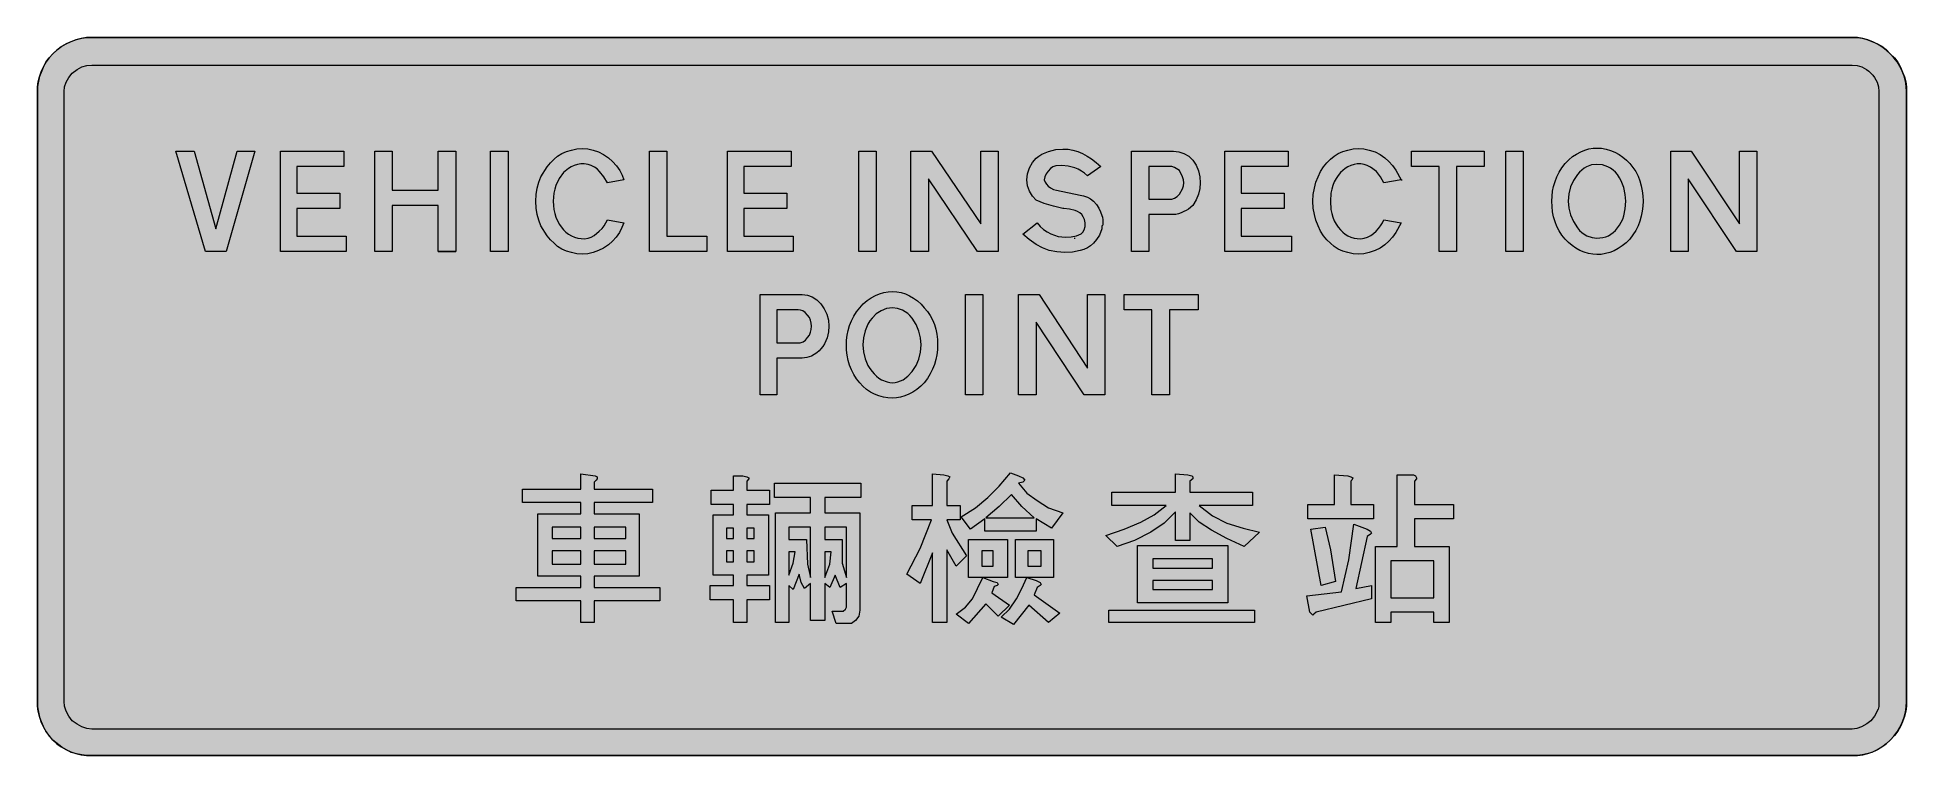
# Model space of a CAD drawing. Header units: metres. Extents: x 11 to 558, y 32 to 242.
import ezdxf

# ---------------------------------------------------------------- set-up
doc = ezdxf.new("R2010")
doc.units = ezdxf.units.M
for name, color, linetype, true_color in [('FILL_BLUE_0000FF', 7, 'Continuous', 0x0000ff), ('FILL_WHITE_FFFFFF', 7, 'Continuous', 0xffffff), ('STROKE_BLUE_0000FF', 7, 'Continuous', 0x0000ff), ('STROKE_WHITE_FFFFFF', 7, 'Continuous', 0xffffff)]:
    doc.layers.add(name, color=color, linetype=linetype, true_color=true_color)

msp = doc.modelspace()

# ---------------------------------------------------------------- hatches: boundary and pattern name
at = {"layer": 'FILL_BLUE_0000FF', "true_color": 0x0000ff}
h = msp.add_hatch(color=7, dxfattribs=at)
h.dxf.hatch_style = 1
h.paths.add_polyline_path([(542.25, 234), (543.64, 233.88), (545.06, 233.47), (546.43, 232.73), (547.06, 232.22), (547.65, 231.6), (548.27, 231.01), (548.78, 230.38), (549.53, 229.01), (549.93, 227.59), (550.05, 226.2), (550.05, 47.7), (549.98, 46.2), (549.8, 45.42), (549.45, 44.7), (549.17, 44.02), (548.77, 43.35), (547.65, 42), (546.53, 41.1), (544.95, 40.2), (543.6, 39.79), (542.25, 39.6), (27.15, 39.6), (25.75, 39.76), (24.3, 40.24), (22.85, 40.99), (21.45, 42), (20.44, 43.4), (19.69, 44.85), (19.21, 46.3), (19.05, 47.7), (19.05, 226.2), (19.21, 227.59), (19.69, 229.01), (20.44, 230.38), (21.45, 231.6), (22.85, 232.73), (24.3, 233.47), (25.75, 233.88), (27.15, 234), (542.25, 234)])
at = {"layer": 'FILL_WHITE_FFFFFF', "true_color": 0xffffff}
h = msp.add_hatch(color=7, dxfattribs=at)
h.dxf.hatch_style = 1
h.paths.add_polyline_path([(542.25, 242.1), (543.65, 242.04), (545.1, 241.84), (546.55, 241.47), (547.95, 240.9), (549.47, 240.34), (550.87, 239.55), (552.17, 238.54), (553.35, 237.3), (554.59, 236.12), (555.6, 234.82), (556.39, 233.42), (556.95, 231.9), (557.52, 230.5), (557.89, 229.05), (558.09, 227.6), (558.15, 226.2), (558.15, 47.7), (558.09, 46.3), (557.89, 44.81), (557.52, 43.27), (556.95, 41.7), (556.39, 40.35), (555.6, 39), (554.59, 37.65), (553.35, 36.3), (552.17, 35.23), (550.87, 34.27), (549.47, 33.43), (547.95, 32.7), (546.55, 32.31), (545.1, 32.02), (543.65, 31.86), (542.25, 31.8), (27.15, 31.8), (25.75, 31.86), (24.26, 32.02), (22.72, 32.31), (21.15, 32.7), (18.45, 34.27), (15.75, 36.3), (14.69, 37.65), (13.76, 39), (13.01, 40.35), (12.45, 41.7), (11.88, 43.27), (11.51, 44.81), (11.31, 46.3), (11.25, 47.7), (11.25, 226.2), (11.31, 227.6), (11.51, 229.05), (11.88, 230.5), (12.45, 231.9), (13.01, 233.42), (13.76, 234.82), (14.69, 236.12), (15.75, 237.3), (17.1, 238.54), (18.45, 239.55), (19.8, 240.34), (21.15, 240.9), (22.72, 241.47), (24.26, 241.84), (25.75, 242.04), (27.15, 242.1), (542.25, 242.1)])
h = msp.add_hatch(color=7, dxfattribs=at)
h.dxf.hatch_style = 1
h.paths.add_polyline_path([(51.75, 208.8), (57.15, 208.8), (63.45, 186), (69.75, 208.8), (74.85, 208.8), (66.45, 179.4), (60.45, 179.4), (51.75, 208.8)])
h = msp.add_hatch(color=7, dxfattribs=at)
h.dxf.hatch_style = 1
h.paths.add_polyline_path([(82.35, 208.8), (100.95, 208.8), (100.95, 204.3), (87.15, 204.3), (87.15, 196.5), (99.75, 196.5), (99.75, 192), (87.15, 192), (87.15, 183.9), (101.55, 183.9), (101.55, 179.4), (82.35, 179.4), (82.35, 208.8)])
h = msp.add_hatch(color=7, dxfattribs=at)
h.dxf.hatch_style = 1
h.paths.add_polyline_path([(128.55, 192.9), (115.05, 192.9), (115.05, 179.4), (109.95, 179.4), (109.95, 208.8), (115.05, 208.8), (115.05, 197.4), (128.55, 197.4), (128.55, 208.8), (133.65, 208.8), (133.65, 179.4), (128.55, 179.4), (128.55, 192.9)])
h = msp.add_hatch(color=7, dxfattribs=at)
h.dxf.hatch_style = 1
h.paths.add_polyline_path([(143.85, 208.8), (148.95, 208.8), (148.95, 179.4), (143.85, 179.4), (143.85, 208.8)])
h = msp.add_hatch(color=7, dxfattribs=at)
h.dxf.hatch_style = 1
h.paths.add_polyline_path([(177.03, 201.27), (175.76, 202.87), (175.02, 203.56), (174.21, 204.14), (173.32, 204.59), (172.35, 204.9), (171.25, 205.04), (170.21, 205.03), (169.23, 204.88), (168.3, 204.6), (167.43, 204.21), (166.61, 203.72), (165.15, 202.5), (163.92, 200.77), (162.97, 198.75), (162.62, 197.65), (162.37, 196.51), (162.21, 195.32), (162.15, 194.1), (162.21, 192.88), (162.37, 191.69), (162.62, 190.55), (162.97, 189.45), (163.92, 187.43), (165.15, 185.7), (165.87, 185.06), (166.65, 184.48), (167.51, 183.99), (168.41, 183.6), (169.36, 183.32), (170.34, 183.17), (171.34, 183.16), (172.35, 183.3), (173.25, 183.63), (174.11, 184.12), (175.65, 185.4), (176.45, 186.13), (177.07, 186.94), (178.05, 188.7), (182.85, 187.8), (182.29, 186.41), (181.54, 184.99), (180.61, 183.62), (179.55, 182.4), (178.32, 181.34), (176.92, 180.41), (175.42, 179.66), (173.85, 179.1), (172.28, 178.76), (170.7, 178.65), (169.12, 178.76), (167.55, 179.1), (166.04, 179.48), (164.66, 180.11), (163.46, 180.91), (162.45, 181.8), (161.38, 182.81), (160.39, 184.01), (158.55, 186.9), (157.94, 188.53), (157.46, 190.27), (157.16, 192.13), (157.05, 194.1), (157.16, 196.07), (157.46, 197.92), (157.94, 199.67), (158.55, 201.3), (160.39, 204.19), (161.38, 205.39), (162.45, 206.4), (163.46, 207.29), (164.66, 208.09), (166.04, 208.72), (167.55, 209.1), (169.12, 209.44), (170.7, 209.55), (172.28, 209.44), (173.85, 209.1), (175.42, 208.54), (176.92, 207.79), (178.32, 206.86), (179.55, 205.8), (180.71, 204.45), (181.65, 203.1), (182.36, 201.75), (182.85, 200.4), (178.05, 199.5), (177.03, 201.27)])
h = msp.add_hatch(color=7, dxfattribs=at)
h.dxf.hatch_style = 1
h.paths.add_polyline_path([(190.35, 208.8), (195.45, 208.8), (195.45, 183.9), (207.15, 183.9), (207.15, 179.4), (190.35, 179.4), (190.35, 208.8)])
h = msp.add_hatch(color=7, dxfattribs=at)
h.dxf.hatch_style = 1
h.paths.add_polyline_path([(213.15, 208.8), (231.75, 208.8), (231.75, 204.3), (217.95, 204.3), (217.95, 196.5), (230.55, 196.5), (230.55, 192), (217.95, 192), (217.95, 183.9), (232.35, 183.9), (232.35, 179.4), (213.15, 179.4), (213.15, 208.8)])
h = msp.add_hatch(color=7, dxfattribs=at)
h.dxf.hatch_style = 1
h.paths.add_polyline_path([(251.55, 208.8), (256.65, 208.8), (256.65, 179.4), (251.55, 179.4), (251.55, 208.8)])
h = msp.add_hatch(color=7, dxfattribs=at)
h.dxf.hatch_style = 1
h.paths.add_polyline_path([(271.95, 200.7), (271.95, 179.4), (266.85, 179.4), (266.85, 208.8), (272.85, 208.8), (287.25, 187.5), (287.25, 208.8), (292.35, 208.8), (292.35, 179.4), (286.35, 179.4), (271.95, 200.7)])
h = msp.add_hatch(color=7, dxfattribs=at)
h.dxf.hatch_style = 1
h.paths.add_polyline_path([(317.62, 202.33), (316.73, 202.95), (315.79, 203.47), (314.81, 203.89), (312.84, 204.43), (310.95, 204.6), (309.19, 204.49), (308.38, 204.22), (307.65, 203.7), (306.99, 202.97), (306.41, 202.16), (306, 201.3), (305.85, 200.4), (306.13, 199.73), (306.53, 199.09), (307.03, 198.5), (307.65, 198), (308.55, 197.59), (309.45, 197.4), (316.35, 195.9), (317.29, 195.71), (318.45, 195.3), (319.35, 194.81), (320.25, 194.1), (321.09, 193.15), (321.79, 192.11), (322.32, 191.02), (322.65, 189.9), (322.91, 189.41), (322.95, 188.7), (322.95, 188.4), (322.95, 187.8), (322.95, 187.5), (322.95, 187.2), (322.91, 187.05), (322.65, 186.9), (322.65, 186), (322.05, 184.2), (321.15, 182.89), (320.25, 181.8), (319.41, 181.08), (318.47, 180.49), (317.46, 180.02), (316.39, 179.66), (314.13, 179.23), (311.85, 179.1), (309.48, 179.26), (307.31, 179.74), (305.31, 180.49), (303.45, 181.5), (301.39, 182.89), (299.55, 184.5), (303.75, 187.8), (304.68, 186.76), (305.65, 185.88), (306.67, 185.15), (307.73, 184.57), (308.81, 184.14), (309.91, 183.83), (311.03, 183.66), (312.15, 183.6), (313.75, 183.67), (315.3, 183.97), (316, 184.24), (316.62, 184.61), (317.15, 185.09), (317.55, 185.7), (317.84, 186.69), (317.85, 187.76), (317.63, 188.78), (317.25, 189.6), (316.83, 190.21), (316.27, 190.69), (315.6, 191.07), (314.85, 191.36), (313.2, 191.75), (311.55, 192), (311.25, 192), (308.55, 192.64), (305.85, 193.5), (303.45, 194.4), (302.4, 195.63), (301.54, 197.06), (300.96, 198.66), (300.8, 199.51), (300.75, 200.4), (300.8, 201.3), (300.96, 202.19), (301.54, 203.89), (302.4, 205.42), (303.45, 206.7), (304.28, 207.33), (305.17, 207.88), (307.12, 208.72), (309.19, 209.23), (311.25, 209.4), (312.79, 209.32), (314.25, 209.07), (315.66, 208.66), (317.02, 208.09), (318.36, 207.36), (319.69, 206.49), (321.01, 205.47), (322.35, 204.3), (318.45, 201.6), (317.62, 202.33)])
h = msp.add_hatch(color=7, dxfattribs=at)
h.dxf.hatch_style = 1
h.paths.add_polyline_path([(346.72, 208.12), (348.12, 207.28), (349.35, 206.1), (350.31, 204.65), (350.96, 203.02), (351.33, 201.29), (351.45, 199.5), (351.33, 197.88), (350.96, 196.2), (350.31, 194.52), (349.35, 192.9), (348, 191.77), (347.32, 191.38), (346.65, 191.1), (345.93, 190.71), (345.15, 190.42), (344.37, 190.26), (343.65, 190.2), (336.45, 190.2), (336.45, 179.4), (331.35, 179.4), (331.35, 208.8), (343.65, 208.8), (345.22, 208.63), (346.72, 208.12)])
h.paths.add_polyline_path([(342.45, 194.7), (343.2, 194.74), (343.95, 195), (344.7, 195.49), (345.45, 196.2), (346.27, 197.74), (346.55, 198.6), (346.65, 199.5), (346.55, 200.4), (346.27, 201.3), (345.45, 203.1), (343.95, 204), (343.2, 204.26), (342.45, 204.3), (336.45, 204.3), (336.45, 194.7), (342.45, 194.7)], flags=16)
h = msp.add_hatch(color=7, dxfattribs=at)
h.dxf.hatch_style = 1
h.paths.add_polyline_path([(358.65, 208.8), (377.25, 208.8), (377.25, 204.3), (363.45, 204.3), (363.45, 196.5), (376.05, 196.5), (376.05, 192), (363.45, 192), (363.45, 183.9), (378.15, 183.9), (378.15, 179.4), (358.65, 179.4), (358.65, 208.8)])
h = msp.add_hatch(color=7, dxfattribs=at)
h.dxf.hatch_style = 1
h.paths.add_polyline_path([(405.15, 199.5), (404.21, 201.26), (403.67, 202.07), (403.05, 202.8), (401.25, 204.07), (400.35, 204.57), (399.45, 204.9), (398.44, 205.04), (397.44, 205.03), (396.48, 204.88), (395.55, 204.6), (394.68, 204.21), (393.88, 203.72), (393.17, 203.14), (392.55, 202.5), (391.82, 201.67), (391.2, 200.77), (390.68, 199.79), (390.26, 198.75), (389.95, 197.65), (389.72, 196.51), (389.55, 194.1), (389.72, 191.69), (389.95, 190.55), (390.26, 189.45), (390.68, 188.41), (391.2, 187.43), (391.82, 186.53), (392.55, 185.7), (393.17, 185.06), (393.88, 184.48), (394.68, 183.99), (395.55, 183.6), (396.48, 183.32), (397.44, 183.17), (398.44, 183.16), (399.45, 183.3), (400.43, 183.61), (401.35, 184.06), (402.2, 184.64), (402.97, 185.32), (403.66, 186.09), (404.26, 186.93), (404.76, 187.8), (405.15, 188.7), (410.25, 187.8), (408.67, 184.99), (407.72, 183.62), (406.65, 182.4), (405.46, 181.34), (404.14, 180.41), (402.64, 179.66), (400.95, 179.1), (399.38, 178.76), (397.8, 178.65), (396.22, 178.76), (394.65, 179.1), (393.18, 179.48), (391.87, 180.11), (390.68, 180.91), (389.55, 181.8), (388.48, 182.81), (387.52, 184.01), (386.68, 185.39), (385.95, 186.9), (385.34, 188.53), (384.86, 190.27), (384.56, 192.13), (384.45, 194.1), (384.56, 196.07), (384.86, 197.92), (385.34, 199.67), (385.95, 201.3), (386.68, 202.81), (387.52, 204.19), (388.48, 205.39), (389.55, 206.4), (390.68, 207.29), (391.87, 208.09), (393.18, 208.72), (394.65, 209.1), (396.22, 209.44), (397.8, 209.55), (399.38, 209.44), (400.95, 209.1), (402.64, 208.54), (404.14, 207.79), (405.46, 206.86), (406.65, 205.8), (407.72, 204.58), (408.67, 203.21), (410.25, 200.4), (405.15, 199.5)])
h = msp.add_hatch(color=7, dxfattribs=at)
h.dxf.hatch_style = 1
h.paths.add_polyline_path([(434.55, 204.3), (426.45, 204.3), (426.45, 179.4), (421.35, 179.4), (421.35, 204.3), (413.25, 204.3), (413.25, 208.8), (434.55, 208.8), (434.55, 204.3)])
h = msp.add_hatch(color=7, dxfattribs=at)
h.dxf.hatch_style = 1
h.paths.add_polyline_path([(440.85, 208.8), (445.95, 208.8), (445.95, 179.4), (440.85, 179.4), (440.85, 208.8)])
h = msp.add_hatch(color=7, dxfattribs=at)
h.dxf.hatch_style = 1
h.paths.add_polyline_path([(470.23, 209.38), (471.54, 208.99), (472.8, 208.46), (474.01, 207.81), (475.14, 207.04), (476.2, 206.17), (477.15, 205.2), (478.09, 204.03), (478.9, 202.79), (479.57, 201.48), (480.11, 200.1), (480.53, 198.67), (480.82, 197.18), (480.99, 195.66), (481.05, 194.1), (480.99, 192.64), (480.82, 191.18), (480.53, 189.74), (480.11, 188.32), (479.57, 186.93), (478.9, 185.58), (478.09, 184.26), (477.15, 183), (476.1, 181.95), (474.97, 181.03), (473.8, 180.26), (472.57, 179.62), (471.33, 179.13), (470.06, 178.78), (468.8, 178.57), (467.55, 178.5), (466.3, 178.58), (465.04, 178.82), (463.79, 179.21), (462.56, 179.74), (461.38, 180.39), (460.25, 181.16), (459.2, 182.03), (458.25, 183), (457.31, 184.17), (456.5, 185.41), (455.83, 186.72), (455.29, 188.1), (454.87, 189.53), (454.58, 191.02), (454.41, 192.54), (454.35, 194.1), (454.41, 195.56), (454.58, 197.02), (454.87, 198.46), (455.29, 199.87), (455.83, 201.27), (456.5, 202.62), (457.31, 203.94), (458.25, 205.2), (459.3, 206.25), (460.42, 207.17), (461.59, 207.94), (462.79, 208.57), (464, 209.07), (465.21, 209.42), (466.4, 209.63), (467.55, 209.7), (468.9, 209.62), (470.23, 209.38)])
h.paths.add_polyline_path([(464.47, 204.19), (463.76, 203.77), (463.08, 203.25), (462.44, 202.63), (461.85, 201.9), (460.67, 200.22), (459.82, 198.34), (459.32, 196.29), (459.15, 194.1), (459.32, 192.08), (459.82, 190.09), (460.67, 188.15), (461.85, 186.3), (462.45, 185.57), (463.12, 184.95), (463.84, 184.43), (464.59, 184.01), (466.11, 183.47), (467.55, 183.3), (469.29, 183.47), (470.11, 183.7), (470.89, 184.01), (471.63, 184.43), (472.32, 184.95), (472.96, 185.57), (473.55, 186.3), (474.17, 187.12), (474.68, 187.98), (475.1, 188.9), (475.42, 189.86), (475.83, 191.91), (475.95, 194.1), (475.83, 196.12), (475.42, 198.11), (474.68, 200.05), (474.17, 200.99), (473.55, 201.9), (472.95, 202.63), (472.27, 203.25), (471.55, 203.77), (470.77, 204.19), (469.16, 204.73), (467.55, 204.9), (465.98, 204.73), (464.47, 204.19)], flags=16)
h = msp.add_hatch(color=7, dxfattribs=at)
h.dxf.hatch_style = 1
h.paths.add_polyline_path([(494.25, 200.7), (494.25, 179.4), (489.15, 179.4), (489.15, 208.8), (495.15, 208.8), (509.25, 187.5), (509.25, 208.8), (514.35, 208.8), (514.35, 179.4), (508.35, 179.4), (494.25, 200.7)])
h = msp.add_hatch(color=7, dxfattribs=at)
h.dxf.hatch_style = 1
h.paths.add_polyline_path([(237.97, 166.12), (239.27, 165.28), (240.45, 164.1), (241.46, 162.65), (242.21, 161.02), (242.69, 159.29), (242.85, 157.5), (242.73, 155.84), (242.32, 154.09), (241.58, 152.4), (241.07, 151.61), (240.45, 150.9), (239.94, 150.28), (239.33, 149.74), (237.75, 148.8), (236.4, 148.39), (235.05, 148.2), (227.55, 148.2), (227.55, 137.4), (222.75, 137.4), (222.75, 166.8), (235.05, 166.8), (236.57, 166.63), (237.97, 166.12)])
h.paths.add_polyline_path([(233.85, 152.7), (234.15, 152.7), (234.45, 152.7), (235.35, 153), (235.95, 153.49), (236.55, 154.2), (237.12, 154.93), (237.49, 155.74), (237.69, 156.6), (237.75, 157.5), (237.69, 158.4), (237.49, 159.26), (237.12, 160.07), (236.55, 160.8), (235.87, 161.54), (235.2, 162), (234.52, 162.23), (233.85, 162.3), (227.55, 162.3), (227.55, 152.7), (233.85, 152.7)], flags=16)
h = msp.add_hatch(color=7, dxfattribs=at)
h.dxf.hatch_style = 1
h.paths.add_polyline_path([(263.96, 167.37), (265.21, 166.97), (266.44, 166.42), (267.62, 165.74), (268.75, 164.92), (269.8, 163.97), (270.75, 162.9), (271.69, 161.83), (272.5, 160.66), (273.17, 159.4), (273.71, 158.06), (274.13, 156.65), (274.42, 155.18), (274.59, 153.66), (274.65, 152.1), (274.59, 150.64), (274.42, 149.18), (274.13, 147.74), (273.71, 146.32), (273.17, 144.93), (272.5, 143.58), (271.69, 142.26), (270.75, 141), (269.7, 139.95), (268.58, 139.03), (267.41, 138.26), (266.21, 137.62), (265, 137.13), (263.79, 136.78), (262.6, 136.57), (261.45, 136.5), (260.1, 136.57), (258.77, 136.78), (257.46, 137.13), (256.2, 137.62), (254.99, 138.26), (253.86, 139.03), (252.8, 139.95), (251.85, 141), (250.91, 142.17), (250.1, 143.41), (249.43, 144.72), (248.89, 146.1), (248.47, 147.53), (248.18, 149.02), (248.01, 150.54), (247.95, 152.1), (248.01, 153.47), (248.18, 154.88), (248.47, 156.31), (248.89, 157.72), (249.43, 159.11), (250.1, 160.45), (250.91, 161.72), (251.85, 162.9), (252.9, 164.05), (254.02, 165.04), (255.2, 165.87), (256.42, 166.54), (257.67, 167.05), (258.94, 167.41), (260.2, 167.63), (261.45, 167.7), (262.7, 167.62), (263.96, 167.37)])
h.paths.add_polyline_path([(259.71, 162.68), (258.11, 162.07), (256.68, 161.13), (255.45, 159.9), (254.82, 159.07), (254.27, 158.17), (253.43, 156.22), (252.92, 154.16), (252.75, 152.1), (252.92, 150.04), (253.43, 147.97), (254.27, 146.02), (254.82, 145.13), (255.45, 144.3), (256.05, 143.56), (256.72, 142.9), (257.45, 142.33), (258.22, 141.86), (259.84, 141.22), (260.65, 141.06), (261.45, 141), (262.24, 141.06), (263.02, 141.22), (263.78, 141.49), (264.52, 141.86), (265.92, 142.9), (267.15, 144.3), (268.33, 145.98), (269.18, 147.86), (269.68, 149.91), (269.85, 152.1), (269.68, 154.12), (269.18, 156.11), (268.33, 158.05), (267.15, 159.9), (266.55, 160.63), (265.88, 161.25), (265.16, 161.77), (264.41, 162.19), (262.89, 162.73), (261.45, 162.9), (260.56, 162.84), (259.71, 162.68)], flags=16)
h = msp.add_hatch(color=7, dxfattribs=at)
h.dxf.hatch_style = 1
h.paths.add_polyline_path([(282.75, 166.8), (287.85, 166.8), (287.85, 137.4), (282.75, 137.4), (282.75, 166.8)])
h = msp.add_hatch(color=7, dxfattribs=at)
h.dxf.hatch_style = 1
h.paths.add_polyline_path([(303.45, 158.7), (303.45, 137.4), (298.35, 137.4), (298.35, 166.8), (304.35, 166.8), (318.45, 145.2), (318.45, 166.8), (323.55, 166.8), (323.55, 137.4), (317.55, 137.4), (303.45, 158.7)])
h = msp.add_hatch(color=7, dxfattribs=at)
h.dxf.hatch_style = 1
h.paths.add_polyline_path([(350.85, 162.3), (342.45, 162.3), (342.45, 137.4), (337.35, 137.4), (337.35, 162.3), (329.25, 162.3), (329.25, 166.8), (350.85, 166.8), (350.85, 162.3)])
h = msp.add_hatch(color=7, dxfattribs=at)
h.dxf.hatch_style = 1
h.paths.add_polyline_path([(175.05, 112.8), (174.75, 112.5), (174.15, 111.9), (174.15, 109.8), (191.25, 109.8), (191.25, 105.9), (174.15, 105.9), (174.15, 102.6), (187.35, 102.6), (187.35, 84.3), (174.15, 84.3), (174.15, 81), (193.35, 81), (193.35, 77.1), (174.15, 77.1), (174.15, 70.8), (170.25, 70.8), (170.25, 77.1), (151.35, 77.1), (151.35, 81), (170.25, 81), (170.25, 84.3), (157.65, 84.3), (157.65, 102.6), (170.25, 102.6), (170.25, 105.9), (153.15, 105.9), (153.15, 109.8), (170.25, 109.8), (170.25, 114.3), (174.45, 113.7), (175.05, 113.4), (175.05, 112.8)])
h.paths.add_polyline_path([(170.25, 95.4), (170.25, 98.7), (161.85, 98.7), (161.85, 95.4), (170.25, 95.4)], flags=16)
h.paths.add_polyline_path([(161.85, 87.9), (170.25, 87.9), (170.25, 91.8), (161.85, 91.8), (161.85, 87.9)], flags=16)
h.paths.add_polyline_path([(174.15, 98.7), (174.15, 95.4), (183.45, 95.4), (183.45, 98.7), (174.15, 98.7)], flags=16)
h.paths.add_polyline_path([(183.45, 91.8), (174.15, 91.8), (174.15, 87.9), (183.45, 87.9), (183.45, 91.8)], flags=16)
h = msp.add_hatch(color=7, dxfattribs=at)
h.dxf.hatch_style = 1
h.paths.add_polyline_path([(218.85, 113.4), (219.45, 113.1), (219.45, 112.8), (218.85, 112.2), (218.85, 109.5), (225.45, 109.5), (225.45, 105.3), (218.85, 105.3), (218.85, 102.3), (225.15, 102.3), (225.15, 84.6), (218.85, 84.6), (218.85, 81.6), (225.45, 81.6), (225.45, 77.4), (218.85, 77.4), (218.85, 70.8), (214.95, 70.8), (214.95, 77.4), (208.05, 77.4), (208.05, 81.6), (214.95, 81.6), (214.95, 84.6), (208.95, 84.6), (208.95, 102.3), (214.95, 102.3), (214.95, 105.3), (208.35, 105.3), (208.35, 109.5), (214.95, 109.5), (214.95, 113.7), (217.65, 113.7), (218.85, 113.4)])
h.paths.add_polyline_path([(220.95, 95.4), (220.95, 98.4), (218.85, 98.4), (218.85, 95.4), (220.95, 95.4)], flags=16)
h.paths.add_polyline_path([(218.85, 88.5), (220.95, 88.5), (220.95, 91.8), (218.85, 91.8), (218.85, 88.5)], flags=16)
h.paths.add_polyline_path([(212.85, 98.4), (212.85, 95.4), (214.95, 95.4), (214.95, 98.4), (212.85, 98.4)], flags=16)
h.paths.add_polyline_path([(214.95, 91.8), (212.85, 91.8), (212.85, 88.5), (214.95, 88.5), (214.95, 91.8)], flags=16)
h = msp.add_hatch(color=7, dxfattribs=at)
h.dxf.hatch_style = 1
h.paths.add_polyline_path([(241.65, 102.9), (251.85, 102.9), (251.85, 74.4), (251.55, 72.6), (250.65, 71.4), (249.45, 70.5), (247.35, 70.5), (244.95, 70.5), (243.75, 74.1), (246.15, 74.1), (247.05, 74.1), (247.65, 74.7), (247.95, 75.3), (247.95, 76.5), (247.95, 82.2), (246.15, 81), (244.65, 84.6), (243.15, 81), (241.65, 82.2), (241.65, 71.4), (237.45, 71.4), (237.45, 82.2), (235.65, 80.7), (234.75, 82.5), (234.15, 84.9), (232.35, 80.4), (231.15, 81.6), (231.15, 70.8), (227.25, 70.8), (227.25, 102.9), (237.45, 102.9), (237.45, 107.4), (226.95, 107.4), (226.95, 111.6), (252.15, 111.6), (252.15, 107.4), (241.65, 107.4), (241.65, 102.9)])
h.paths.add_polyline_path([(232.35, 88.2), (232.95, 91.5), (231.15, 91.5), (231.15, 84.6), (232.35, 88.2)], flags=16)
h.paths.add_polyline_path([(241.65, 84), (243.15, 87.9), (243.45, 91.5), (241.65, 91.5), (241.65, 84)], flags=16)
h.paths.add_polyline_path([(247.95, 98.7), (241.65, 98.7), (241.65, 95.1), (246.75, 95.1), (246.75, 88.2), (247.95, 84), (247.95, 98.7)], flags=16)
h.paths.add_polyline_path([(237.45, 84), (237.45, 98.7), (231.15, 98.7), (231.15, 95.1), (236.25, 95.1), (236.55, 87.9), (237.45, 84)], flags=16)
h = msp.add_hatch(color=7, dxfattribs=at)
h.dxf.hatch_style = 1
h.paths.add_polyline_path([(273.15, 105), (273.15, 114.3), (276.45, 114), (277.65, 113.7), (278.25, 113.4), (277.95, 112.8), (277.35, 112.2), (277.35, 105), (281.25, 105), (281.25, 100.8), (277.35, 100.8), (278.85, 96.9), (283.05, 90.3), (280.05, 87.3), (277.35, 92.1), (277.35, 70.8), (273.15, 70.8), (273.15, 91.2), (269.55, 82.2), (265.65, 84.9), (269.55, 92.4), (272.85, 100.8), (267.15, 100.8), (267.15, 105), (273.15, 105)])
h = msp.add_hatch(color=7, dxfattribs=at)
h.dxf.hatch_style = 1
h.paths.add_polyline_path([(289.35, 107.4), (292.65, 110.7), (295.95, 114.6), (298.35, 113.7), (299.55, 113.1), (300.15, 112.5), (299.55, 111.9), (298.35, 111.6), (300.75, 108.6), (303.75, 106.5), (307.05, 104.4), (311.25, 102.9), (307.95, 98.4), (303.45, 101.1), (303.45, 97.5), (288.45, 97.5), (288.45, 101.1), (284.25, 98.1), (281.55, 101.7), (285.75, 104.4), (289.35, 107.4)])
h.paths.add_polyline_path([(296.25, 108.3), (292.65, 104.7), (288.75, 101.4), (302.85, 101.4), (299.25, 104.7), (296.25, 108.3)], flags=16)
h = msp.add_hatch(color=7, dxfattribs=at)
h.dxf.hatch_style = 1
h.paths.add_polyline_path([(347.85, 114), (349.05, 113.7), (349.35, 113.4), (349.35, 112.8), (348.45, 112.2), (348.45, 108.9), (366.75, 108.9), (366.75, 105), (351.15, 105), (355.05, 102), (359.25, 99.9), (364.05, 98.4), (368.85, 97.2), (364.35, 93), (359.25, 95.4), (354.75, 97.8), (351.15, 100.2), (348.45, 102.9), (348.45, 94.8), (344.25, 94.8), (344.25, 103.2), (340.95, 99.9), (337.05, 97.2), (332.25, 94.8), (327.15, 93), (323.85, 96.3), (329.25, 98.1), (334.05, 100.2), (337.95, 102.3), (341.55, 105), (325.65, 105), (325.65, 108.9), (344.25, 108.9), (344.25, 114.3), (347.85, 114)])
h = msp.add_hatch(color=7, dxfattribs=at)
h.dxf.hatch_style = 1
h.paths.add_polyline_path([(390.75, 105.3), (390.75, 114), (394.65, 113.7), (395.55, 113.4), (396.15, 113.1), (395.85, 112.5), (395.55, 112.2), (395.55, 105.3), (402.15, 105.3), (402.15, 101.1), (382.95, 101.1), (382.95, 105.3), (390.75, 105.3)])
h = msp.add_hatch(color=7, dxfattribs=at)
h.dxf.hatch_style = 1
h.paths.add_polyline_path([(409.05, 114), (413.85, 114), (414.45, 113.7), (414.75, 113.1), (414.75, 112.8), (414.15, 112.2), (414.15, 105.3), (425.55, 105.3), (425.55, 101.1), (414.15, 101.1), (414.15, 93), (424.35, 93), (424.35, 70.8), (419.85, 70.8), (419.85, 73.8), (407.25, 73.8), (407.25, 70.8), (402.75, 70.8), (402.75, 93), (409.05, 93), (409.05, 114)])
h.paths.add_polyline_path([(419.85, 88.8), (407.25, 88.8), (407.25, 78), (419.85, 78), (419.85, 88.8)], flags=16)
h = msp.add_hatch(color=7, dxfattribs=at)
h.dxf.hatch_style = 1
h.paths.add_polyline_path([(392.85, 79.8), (394.95, 89.1), (396.45, 99.6), (400.35, 98.1), (401.25, 97.5), (401.55, 96.9), (401.25, 96.6), (400.35, 96), (397.05, 80.7), (401.55, 81.6), (401.55, 77.7), (385.35, 73.8), (384.75, 73.2), (384.45, 72.9), (384.15, 73.2), (383.55, 73.8), (382.65, 78.6), (392.85, 79.8)])
h = msp.add_hatch(color=7, dxfattribs=at)
h.dxf.hatch_style = 1
h.paths.add_polyline_path([(383.85, 98.1), (388.05, 98.7), (389.55, 92.1), (391.05, 82.8), (386.85, 81.6), (383.85, 98.1)])
h = msp.add_hatch(color=7, dxfattribs=at)
h.dxf.hatch_style = 1
h.paths.add_polyline_path([(295.05, 84), (283.65, 84), (283.65, 95.1), (295.05, 95.1), (295.05, 84)])
h.paths.add_polyline_path([(290.85, 91.8), (287.55, 91.8), (287.55, 87.3), (290.85, 87.3), (290.85, 91.8)], flags=16)
h = msp.add_hatch(color=7, dxfattribs=at)
h.dxf.hatch_style = 1
h.paths.add_polyline_path([(308.55, 84), (297.45, 84), (297.45, 95.1), (308.55, 95.1), (308.55, 84)])
h.paths.add_polyline_path([(304.95, 91.8), (301.05, 91.8), (301.05, 87.3), (304.95, 87.3), (304.95, 91.8)], flags=16)
h = msp.add_hatch(color=7, dxfattribs=at)
h.dxf.hatch_style = 1
h.paths.add_polyline_path([(333.15, 76.5), (333.15, 93.3), (359.55, 93.3), (359.55, 76.5), (333.15, 76.5)])
h.paths.add_polyline_path([(337.65, 89.4), (337.65, 86.7), (355.05, 86.7), (355.05, 89.4), (337.65, 89.4)], flags=16)
h.paths.add_polyline_path([(355.05, 83.1), (337.65, 83.1), (337.65, 80.4), (355.05, 80.4), (355.05, 83.1)], flags=16)
h = msp.add_hatch(color=7, dxfattribs=at)
h.dxf.hatch_style = 1
h.paths.add_polyline_path([(282.75, 75.3), (284.85, 77.7), (286.35, 80.7), (287.85, 84), (290.85, 82.8), (292.05, 82.5), (292.35, 81.9), (292.05, 81.6), (291.15, 81.3), (290.55, 79.5), (295.65, 75.9), (292.35, 72.6), (288.75, 76.2), (283.65, 70.5), (280.05, 73.2), (282.75, 75.3)])
h = msp.add_hatch(color=7, dxfattribs=at)
h.dxf.hatch_style = 1
h.paths.add_polyline_path([(295.65, 74.7), (297.75, 77.7), (299.25, 80.7), (300.75, 84), (303.45, 83.1), (304.65, 82.5), (304.95, 81.9), (304.65, 81.6), (303.75, 81), (302.85, 78.9), (310.35, 73.5), (307.05, 70.8), (301.35, 75.9), (296.85, 70.2), (293.25, 72.3), (295.65, 74.7)])
h = msp.add_hatch(color=7, dxfattribs=at)
h.dxf.hatch_style = 1
h.paths.add_polyline_path([(367.35, 74.4), (367.35, 70.8), (324.75, 70.8), (324.75, 74.4), (367.35, 74.4)])

# ---------------------------------------------------------------- linework, layer by layer
at = {"layer": 'FILL_BLUE_0000FF', "lineweight": 0, "true_color": 0x0000ff}
msp.add_lwpolyline([(542.25, 234), (543.64, 233.88), (545.06, 233.47), (546.43, 232.73), (547.06, 232.22), (547.65, 231.6), (548.27, 231.01), (548.78, 230.38), (549.53, 229.01), (549.93, 227.59), (550.05, 226.2), (550.05, 47.7), (549.98, 46.2), (549.8, 45.42), (549.45, 44.7), (549.17, 44.02), (548.77, 43.35), (547.65, 42), (546.53, 41.1), (544.95, 40.2), (543.6, 39.79), (542.25, 39.6), (27.15, 39.6), (25.75, 39.76), (24.3, 40.24), (22.85, 40.99), (21.45, 42), (20.44, 43.4), (19.69, 44.85), (19.21, 46.3), (19.05, 47.7), (19.05, 226.2), (19.21, 227.59), (19.69, 229.01), (20.44, 230.38), (21.45, 231.6), (22.85, 232.73), (24.3, 233.47), (25.75, 233.88), (27.15, 234)], close=True, dxfattribs=at)
at = {"layer": 'FILL_WHITE_FFFFFF', "lineweight": 0, "true_color": 0xffffff}
for points in [[(542.25, 242.1), (543.65, 242.04), (545.1, 241.84), (546.55, 241.47), (547.95, 240.9), (549.47, 240.34), (550.87, 239.55), (552.17, 238.54), (553.35, 237.3), (554.59, 236.12), (555.6, 234.82), (556.39, 233.42), (556.95, 231.9), (557.52, 230.5), (557.89, 229.05), (558.09, 227.6), (558.15, 226.2), (558.15, 47.7), (558.09, 46.3), (557.89, 44.81), (557.52, 43.27), (556.95, 41.7), (556.39, 40.35), (555.6, 39), (554.59, 37.65), (553.35, 36.3), (552.17, 35.23), (550.87, 34.27), (549.47, 33.43), (547.95, 32.7), (546.55, 32.31), (545.1, 32.02), (543.65, 31.86), (542.25, 31.8), (27.15, 31.8), (25.75, 31.86), (24.26, 32.02), (22.72, 32.31), (21.15, 32.7), (18.45, 34.27), (15.75, 36.3), (14.69, 37.65), (13.76, 39), (13.01, 40.35), (12.45, 41.7), (11.88, 43.27), (11.51, 44.81), (11.31, 46.3), (11.25, 47.7), (11.25, 226.2), (11.31, 227.6), (11.51, 229.05), (11.88, 230.5), (12.45, 231.9), (13.01, 233.42), (13.76, 234.82), (14.69, 236.12), (15.75, 237.3), (17.1, 238.54), (18.45, 239.55), (19.8, 240.34), (21.15, 240.9), (22.72, 241.47), (24.26, 241.84), (25.75, 242.04), (27.15, 242.1)], [(51.75, 208.8), (57.15, 208.8), (63.45, 186), (69.75, 208.8), (74.85, 208.8), (66.45, 179.4), (60.45, 179.4)], [(82.35, 208.8), (100.95, 208.8), (100.95, 204.3), (87.15, 204.3), (87.15, 196.5), (99.75, 196.5), (99.75, 192), (87.15, 192), (87.15, 183.9), (101.55, 183.9), (101.55, 179.4), (82.35, 179.4)], [(128.55, 192.9), (115.05, 192.9), (115.05, 179.4), (109.95, 179.4), (109.95, 208.8), (115.05, 208.8), (115.05, 197.4), (128.55, 197.4), (128.55, 208.8), (133.65, 208.8), (133.65, 179.4), (128.55, 179.4)], [(143.85, 208.8), (148.95, 208.8), (148.95, 179.4), (143.85, 179.4)], [(177.03, 201.27), (175.76, 202.87), (175.02, 203.56), (174.21, 204.14), (173.32, 204.59), (172.35, 204.9), (171.25, 205.04), (170.21, 205.03), (169.23, 204.88), (168.3, 204.6), (167.43, 204.21), (166.61, 203.72), (165.15, 202.5), (163.92, 200.77), (162.97, 198.75), (162.62, 197.65), (162.37, 196.51), (162.21, 195.32), (162.15, 194.1), (162.21, 192.88), (162.37, 191.69), (162.62, 190.55), (162.97, 189.45), (163.92, 187.43), (165.15, 185.7), (165.87, 185.06), (166.65, 184.48), (167.51, 183.99), (168.41, 183.6), (169.36, 183.32), (170.34, 183.17), (171.34, 183.16), (172.35, 183.3), (173.25, 183.63), (174.11, 184.12), (175.65, 185.4), (176.45, 186.13), (177.07, 186.94), (178.05, 188.7), (182.85, 187.8), (182.29, 186.41), (181.54, 184.99), (180.61, 183.62), (179.55, 182.4), (178.32, 181.34), (176.92, 180.41), (175.42, 179.66), (173.85, 179.1), (172.28, 178.76), (170.7, 178.65), (169.12, 178.76), (167.55, 179.1), (166.04, 179.48), (164.66, 180.11), (163.46, 180.91), (162.45, 181.8), (161.38, 182.81), (160.39, 184.01), (158.55, 186.9), (157.94, 188.53), (157.46, 190.27), (157.16, 192.13), (157.05, 194.1), (157.16, 196.07), (157.46, 197.92), (157.94, 199.67), (158.55, 201.3), (160.39, 204.19), (161.38, 205.39), (162.45, 206.4), (163.46, 207.29), (164.66, 208.09), (166.04, 208.72), (167.55, 209.1), (169.12, 209.44), (170.7, 209.55), (172.28, 209.44), (173.85, 209.1), (175.42, 208.54), (176.92, 207.79), (178.32, 206.86), (179.55, 205.8), (180.71, 204.45), (181.65, 203.1), (182.36, 201.75), (182.85, 200.4), (178.05, 199.5)], [(190.35, 208.8), (195.45, 208.8), (195.45, 183.9), (207.15, 183.9), (207.15, 179.4), (190.35, 179.4)], [(213.15, 208.8), (231.75, 208.8), (231.75, 204.3), (217.95, 204.3), (217.95, 196.5), (230.55, 196.5), (230.55, 192), (217.95, 192), (217.95, 183.9), (232.35, 183.9), (232.35, 179.4), (213.15, 179.4)], [(251.55, 208.8), (256.65, 208.8), (256.65, 179.4), (251.55, 179.4)], [(271.95, 200.7), (271.95, 179.4), (266.85, 179.4), (266.85, 208.8), (272.85, 208.8), (287.25, 187.5), (287.25, 208.8), (292.35, 208.8), (292.35, 179.4), (286.35, 179.4)], [(317.62, 202.33), (316.73, 202.95), (315.79, 203.47), (314.81, 203.89), (312.84, 204.43), (310.95, 204.6), (309.19, 204.49), (308.38, 204.22), (307.65, 203.7), (306.99, 202.97), (306.41, 202.16), (306, 201.3), (305.85, 200.4), (306.13, 199.73), (306.53, 199.09), (307.03, 198.5), (307.65, 198), (308.55, 197.59), (309.45, 197.4), (316.35, 195.9), (317.29, 195.71), (318.45, 195.3), (319.35, 194.81), (320.25, 194.1), (321.09, 193.15), (321.79, 192.11), (322.32, 191.02), (322.65, 189.9), (322.91, 189.41), (322.95, 188.7), (322.95, 188.4), (322.95, 187.8), (322.95, 187.5), (322.95, 187.2), (322.91, 187.05), (322.65, 186.9), (322.65, 186), (322.05, 184.2), (321.15, 182.89), (320.25, 181.8), (319.41, 181.08), (318.47, 180.49), (317.46, 180.02), (316.39, 179.66), (314.13, 179.23), (311.85, 179.1), (309.48, 179.26), (307.31, 179.74), (305.31, 180.49), (303.45, 181.5), (301.39, 182.89), (299.55, 184.5), (303.75, 187.8), (304.68, 186.76), (305.65, 185.88), (306.67, 185.15), (307.73, 184.57), (308.81, 184.14), (309.91, 183.83), (311.03, 183.66), (312.15, 183.6), (313.75, 183.67), (315.3, 183.97), (316, 184.24), (316.62, 184.61), (317.15, 185.09), (317.55, 185.7), (317.84, 186.69), (317.85, 187.76), (317.63, 188.78), (317.25, 189.6), (316.83, 190.21), (316.27, 190.69), (315.6, 191.07), (314.85, 191.36), (313.2, 191.75), (311.55, 192), (311.25, 192), (308.55, 192.64), (305.85, 193.5), (303.45, 194.4), (302.4, 195.63), (301.54, 197.06), (300.96, 198.66), (300.8, 199.51), (300.75, 200.4), (300.8, 201.3), (300.96, 202.19), (301.54, 203.89), (302.4, 205.42), (303.45, 206.7), (304.28, 207.33), (305.17, 207.88), (307.12, 208.72), (309.19, 209.23), (311.25, 209.4), (312.79, 209.32), (314.25, 209.07), (315.66, 208.66), (317.02, 208.09), (318.36, 207.36), (319.69, 206.49), (321.01, 205.47), (322.35, 204.3), (318.45, 201.6)], [(346.72, 208.12), (348.12, 207.28), (349.35, 206.1), (350.31, 204.65), (350.96, 203.02), (351.33, 201.29), (351.45, 199.5), (351.33, 197.88), (350.96, 196.2), (350.31, 194.52), (349.35, 192.9), (348, 191.77), (347.32, 191.38), (346.65, 191.1), (345.93, 190.71), (345.15, 190.42), (344.37, 190.26), (343.65, 190.2), (336.45, 190.2), (336.45, 179.4), (331.35, 179.4), (331.35, 208.8), (343.65, 208.8), (345.22, 208.63)], [(358.65, 208.8), (377.25, 208.8), (377.25, 204.3), (363.45, 204.3), (363.45, 196.5), (376.05, 196.5), (376.05, 192), (363.45, 192), (363.45, 183.9), (378.15, 183.9), (378.15, 179.4), (358.65, 179.4)], [(405.15, 199.5), (404.21, 201.26), (403.67, 202.07), (403.05, 202.8), (401.25, 204.07), (400.35, 204.57), (399.45, 204.9), (398.44, 205.04), (397.44, 205.03), (396.48, 204.88), (395.55, 204.6), (394.68, 204.21), (393.88, 203.72), (393.17, 203.14), (392.55, 202.5), (391.82, 201.67), (391.2, 200.77), (390.68, 199.79), (390.26, 198.75), (389.95, 197.65), (389.72, 196.51), (389.55, 194.1), (389.72, 191.69), (389.95, 190.55), (390.26, 189.45), (390.68, 188.41), (391.2, 187.43), (391.82, 186.53), (392.55, 185.7), (393.17, 185.06), (393.88, 184.48), (394.68, 183.99), (395.55, 183.6), (396.48, 183.32), (397.44, 183.17), (398.44, 183.16), (399.45, 183.3), (400.43, 183.61), (401.35, 184.06), (402.2, 184.64), (402.97, 185.32), (403.66, 186.09), (404.26, 186.93), (404.76, 187.8), (405.15, 188.7), (410.25, 187.8), (408.67, 184.99), (407.72, 183.62), (406.65, 182.4), (405.46, 181.34), (404.14, 180.41), (402.64, 179.66), (400.95, 179.1), (399.38, 178.76), (397.8, 178.65), (396.22, 178.76), (394.65, 179.1), (393.18, 179.48), (391.87, 180.11), (390.68, 180.91), (389.55, 181.8), (388.48, 182.81), (387.52, 184.01), (386.68, 185.39), (385.95, 186.9), (385.34, 188.53), (384.86, 190.27), (384.56, 192.13), (384.45, 194.1), (384.56, 196.07), (384.86, 197.92), (385.34, 199.67), (385.95, 201.3), (386.68, 202.81), (387.52, 204.19), (388.48, 205.39), (389.55, 206.4), (390.68, 207.29), (391.87, 208.09), (393.18, 208.72), (394.65, 209.1), (396.22, 209.44), (397.8, 209.55), (399.38, 209.44), (400.95, 209.1), (402.64, 208.54), (404.14, 207.79), (405.46, 206.86), (406.65, 205.8), (407.72, 204.58), (408.67, 203.21), (410.25, 200.4)], [(434.55, 204.3), (426.45, 204.3), (426.45, 179.4), (421.35, 179.4), (421.35, 204.3), (413.25, 204.3), (413.25, 208.8), (434.55, 208.8)], [(440.85, 208.8), (445.95, 208.8), (445.95, 179.4), (440.85, 179.4)], [(470.23, 209.38), (471.54, 208.99), (472.8, 208.46), (474.01, 207.81), (475.14, 207.04), (476.2, 206.17), (477.15, 205.2), (478.09, 204.03), (478.9, 202.79), (479.57, 201.48), (480.11, 200.1), (480.53, 198.67), (480.82, 197.18), (480.99, 195.66), (481.05, 194.1), (480.99, 192.64), (480.82, 191.18), (480.53, 189.74), (480.11, 188.32), (479.57, 186.93), (478.9, 185.58), (478.09, 184.26), (477.15, 183), (476.1, 181.95), (474.97, 181.03), (473.8, 180.26), (472.57, 179.62), (471.33, 179.13), (470.06, 178.78), (468.8, 178.57), (467.55, 178.5), (466.3, 178.58), (465.04, 178.82), (463.79, 179.21), (462.56, 179.74), (461.38, 180.39), (460.25, 181.16), (459.2, 182.03), (458.25, 183), (457.31, 184.17), (456.5, 185.41), (455.83, 186.72), (455.29, 188.1), (454.87, 189.53), (454.58, 191.02), (454.41, 192.54), (454.35, 194.1), (454.41, 195.56), (454.58, 197.02), (454.87, 198.46), (455.29, 199.87), (455.83, 201.27), (456.5, 202.62), (457.31, 203.94), (458.25, 205.2), (459.3, 206.25), (460.42, 207.17), (461.59, 207.94), (462.79, 208.57), (464, 209.07), (465.21, 209.42), (466.4, 209.63), (467.55, 209.7), (468.9, 209.62)], [(494.25, 200.7), (494.25, 179.4), (489.15, 179.4), (489.15, 208.8), (495.15, 208.8), (509.25, 187.5), (509.25, 208.8), (514.35, 208.8), (514.35, 179.4), (508.35, 179.4)], [(342.45, 194.7), (343.2, 194.74), (343.95, 195), (344.7, 195.49), (345.45, 196.2), (346.27, 197.74), (346.55, 198.6), (346.65, 199.5), (346.55, 200.4), (346.27, 201.3), (345.45, 203.1), (343.95, 204), (343.2, 204.26), (342.45, 204.3), (336.45, 204.3), (336.45, 194.7)], [(464.47, 204.19), (463.76, 203.77), (463.08, 203.25), (462.44, 202.63), (461.85, 201.9), (460.67, 200.22), (459.82, 198.34), (459.32, 196.29), (459.15, 194.1), (459.32, 192.08), (459.82, 190.09), (460.67, 188.15), (461.85, 186.3), (462.45, 185.57), (463.12, 184.95), (463.84, 184.43), (464.59, 184.01), (466.11, 183.47), (467.55, 183.3), (469.29, 183.47), (470.11, 183.7), (470.89, 184.01), (471.63, 184.43), (472.32, 184.95), (472.96, 185.57), (473.55, 186.3), (474.17, 187.12), (474.68, 187.98), (475.1, 188.9), (475.42, 189.86), (475.83, 191.91), (475.95, 194.1), (475.83, 196.12), (475.42, 198.11), (474.68, 200.05), (474.17, 200.99), (473.55, 201.9), (472.95, 202.63), (472.27, 203.25), (471.55, 203.77), (470.77, 204.19), (469.16, 204.73), (467.55, 204.9), (465.98, 204.73)], [(237.97, 166.12), (239.27, 165.28), (240.45, 164.1), (241.46, 162.65), (242.21, 161.02), (242.69, 159.29), (242.85, 157.5), (242.73, 155.84), (242.32, 154.09), (241.58, 152.4), (241.07, 151.61), (240.45, 150.9), (239.94, 150.28), (239.33, 149.74), (237.75, 148.8), (236.4, 148.39), (235.05, 148.2), (227.55, 148.2), (227.55, 137.4), (222.75, 137.4), (222.75, 166.8), (235.05, 166.8), (236.57, 166.63)], [(263.96, 167.37), (265.21, 166.97), (266.44, 166.42), (267.62, 165.74), (268.75, 164.92), (269.8, 163.97), (270.75, 162.9), (271.69, 161.83), (272.5, 160.66), (273.17, 159.4), (273.71, 158.06), (274.13, 156.65), (274.42, 155.18), (274.59, 153.66), (274.65, 152.1), (274.59, 150.64), (274.42, 149.18), (274.13, 147.74), (273.71, 146.32), (273.17, 144.93), (272.5, 143.58), (271.69, 142.26), (270.75, 141), (269.7, 139.95), (268.58, 139.03), (267.41, 138.26), (266.21, 137.62), (265, 137.13), (263.79, 136.78), (262.6, 136.57), (261.45, 136.5), (260.1, 136.57), (258.77, 136.78), (257.46, 137.13), (256.2, 137.62), (254.99, 138.26), (253.86, 139.03), (252.8, 139.95), (251.85, 141), (250.91, 142.17), (250.1, 143.41), (249.43, 144.72), (248.89, 146.1), (248.47, 147.53), (248.18, 149.02), (248.01, 150.54), (247.95, 152.1), (248.01, 153.47), (248.18, 154.88), (248.47, 156.31), (248.89, 157.72), (249.43, 159.11), (250.1, 160.45), (250.91, 161.72), (251.85, 162.9), (252.9, 164.05), (254.02, 165.04), (255.2, 165.87), (256.42, 166.54), (257.67, 167.05), (258.94, 167.41), (260.2, 167.63), (261.45, 167.7), (262.7, 167.62)], [(282.75, 166.8), (287.85, 166.8), (287.85, 137.4), (282.75, 137.4)], [(303.45, 158.7), (303.45, 137.4), (298.35, 137.4), (298.35, 166.8), (304.35, 166.8), (318.45, 145.2), (318.45, 166.8), (323.55, 166.8), (323.55, 137.4), (317.55, 137.4)], [(350.85, 162.3), (342.45, 162.3), (342.45, 137.4), (337.35, 137.4), (337.35, 162.3), (329.25, 162.3), (329.25, 166.8), (350.85, 166.8)], [(233.85, 152.7), (234.15, 152.7), (234.45, 152.7), (235.35, 153), (235.95, 153.49), (236.55, 154.2), (237.12, 154.93), (237.49, 155.74), (237.69, 156.6), (237.75, 157.5), (237.69, 158.4), (237.49, 159.26), (237.12, 160.07), (236.55, 160.8), (235.87, 161.54), (235.2, 162), (234.52, 162.23), (233.85, 162.3), (227.55, 162.3), (227.55, 152.7)], [(259.71, 162.68), (258.11, 162.07), (256.68, 161.13), (255.45, 159.9), (254.82, 159.07), (254.27, 158.17), (253.43, 156.22), (252.92, 154.16), (252.75, 152.1), (252.92, 150.04), (253.43, 147.97), (254.27, 146.02), (254.82, 145.13), (255.45, 144.3), (256.05, 143.56), (256.72, 142.9), (257.45, 142.33), (258.22, 141.86), (259.84, 141.22), (260.65, 141.06), (261.45, 141), (262.24, 141.06), (263.02, 141.22), (263.78, 141.49), (264.52, 141.86), (265.92, 142.9), (267.15, 144.3), (268.33, 145.98), (269.18, 147.86), (269.68, 149.91), (269.85, 152.1), (269.68, 154.12), (269.18, 156.11), (268.33, 158.05), (267.15, 159.9), (266.55, 160.63), (265.88, 161.25), (265.16, 161.77), (264.41, 162.19), (262.89, 162.73), (261.45, 162.9), (260.56, 162.84)], [(175.05, 112.8), (174.75, 112.5), (174.15, 111.9), (174.15, 109.8), (191.25, 109.8), (191.25, 105.9), (174.15, 105.9), (174.15, 102.6), (187.35, 102.6), (187.35, 84.3), (174.15, 84.3), (174.15, 81), (193.35, 81), (193.35, 77.1), (174.15, 77.1), (174.15, 70.8), (170.25, 70.8), (170.25, 77.1), (151.35, 77.1), (151.35, 81), (170.25, 81), (170.25, 84.3), (157.65, 84.3), (157.65, 102.6), (170.25, 102.6), (170.25, 105.9), (153.15, 105.9), (153.15, 109.8), (170.25, 109.8), (170.25, 114.3), (174.45, 113.7), (175.05, 113.4)], [(218.85, 113.4), (219.45, 113.1), (219.45, 112.8), (218.85, 112.2), (218.85, 109.5), (225.45, 109.5), (225.45, 105.3), (218.85, 105.3), (218.85, 102.3), (225.15, 102.3), (225.15, 84.6), (218.85, 84.6), (218.85, 81.6), (225.45, 81.6), (225.45, 77.4), (218.85, 77.4), (218.85, 70.8), (214.95, 70.8), (214.95, 77.4), (208.05, 77.4), (208.05, 81.6), (214.95, 81.6), (214.95, 84.6), (208.95, 84.6), (208.95, 102.3), (214.95, 102.3), (214.95, 105.3), (208.35, 105.3), (208.35, 109.5), (214.95, 109.5), (214.95, 113.7), (217.65, 113.7)], [(241.65, 102.9), (251.85, 102.9), (251.85, 74.4), (251.55, 72.6), (250.65, 71.4), (249.45, 70.5), (247.35, 70.5), (244.95, 70.5), (243.75, 74.1), (246.15, 74.1), (247.05, 74.1), (247.65, 74.7), (247.95, 75.3), (247.95, 76.5), (247.95, 82.2), (246.15, 81), (244.65, 84.6), (243.15, 81), (241.65, 82.2), (241.65, 71.4), (237.45, 71.4), (237.45, 82.2), (235.65, 80.7), (234.75, 82.5), (234.15, 84.9), (232.35, 80.4), (231.15, 81.6), (231.15, 70.8), (227.25, 70.8), (227.25, 102.9), (237.45, 102.9), (237.45, 107.4), (226.95, 107.4), (226.95, 111.6), (252.15, 111.6), (252.15, 107.4), (241.65, 107.4)], [(273.15, 105), (273.15, 114.3), (276.45, 114), (277.65, 113.7), (278.25, 113.4), (277.95, 112.8), (277.35, 112.2), (277.35, 105), (281.25, 105), (281.25, 100.8), (277.35, 100.8), (278.85, 96.9), (283.05, 90.3), (280.05, 87.3), (277.35, 92.1), (277.35, 70.8), (273.15, 70.8), (273.15, 91.2), (269.55, 82.2), (265.65, 84.9), (269.55, 92.4), (272.85, 100.8), (267.15, 100.8), (267.15, 105)], [(289.35, 107.4), (292.65, 110.7), (295.95, 114.6), (298.35, 113.7), (299.55, 113.1), (300.15, 112.5), (299.55, 111.9), (298.35, 111.6), (300.75, 108.6), (303.75, 106.5), (307.05, 104.4), (311.25, 102.9), (307.95, 98.4), (303.45, 101.1), (303.45, 97.5), (288.45, 97.5), (288.45, 101.1), (284.25, 98.1), (281.55, 101.7), (285.75, 104.4)], [(347.85, 114), (349.05, 113.7), (349.35, 113.4), (349.35, 112.8), (348.45, 112.2), (348.45, 108.9), (366.75, 108.9), (366.75, 105), (351.15, 105), (355.05, 102), (359.25, 99.9), (364.05, 98.4), (368.85, 97.2), (364.35, 93), (359.25, 95.4), (354.75, 97.8), (351.15, 100.2), (348.45, 102.9), (348.45, 94.8), (344.25, 94.8), (344.25, 103.2), (340.95, 99.9), (337.05, 97.2), (332.25, 94.8), (327.15, 93), (323.85, 96.3), (329.25, 98.1), (334.05, 100.2), (337.95, 102.3), (341.55, 105), (325.65, 105), (325.65, 108.9), (344.25, 108.9), (344.25, 114.3)], [(390.75, 105.3), (390.75, 114), (394.65, 113.7), (395.55, 113.4), (396.15, 113.1), (395.85, 112.5), (395.55, 112.2), (395.55, 105.3), (402.15, 105.3), (402.15, 101.1), (382.95, 101.1), (382.95, 105.3)], [(409.05, 114), (413.85, 114), (414.45, 113.7), (414.75, 113.1), (414.75, 112.8), (414.15, 112.2), (414.15, 105.3), (425.55, 105.3), (425.55, 101.1), (414.15, 101.1), (414.15, 93), (424.35, 93), (424.35, 70.8), (419.85, 70.8), (419.85, 73.8), (407.25, 73.8), (407.25, 70.8), (402.75, 70.8), (402.75, 93), (409.05, 93)], [(296.25, 108.3), (292.65, 104.7), (288.75, 101.4), (302.85, 101.4), (299.25, 104.7)], [(170.25, 95.4), (170.25, 98.7), (161.85, 98.7), (161.85, 95.4)], [(174.15, 98.7), (174.15, 95.4), (183.45, 95.4), (183.45, 98.7)], [(237.45, 84), (237.45, 98.7), (231.15, 98.7), (231.15, 95.1), (236.25, 95.1), (236.55, 87.9)], [(247.95, 98.7), (241.65, 98.7), (241.65, 95.1), (246.75, 95.1), (246.75, 88.2), (247.95, 84)], [(392.85, 79.8), (394.95, 89.1), (396.45, 99.6), (400.35, 98.1), (401.25, 97.5), (401.55, 96.9), (401.25, 96.6), (400.35, 96), (397.05, 80.7), (401.55, 81.6), (401.55, 77.7), (385.35, 73.8), (384.75, 73.2), (384.45, 72.9), (384.15, 73.2), (383.55, 73.8), (382.65, 78.6)], [(383.85, 98.1), (388.05, 98.7), (389.55, 92.1), (391.05, 82.8), (386.85, 81.6)], [(212.85, 98.4), (212.85, 95.4), (214.95, 95.4), (214.95, 98.4)], [(220.95, 95.4), (220.95, 98.4), (218.85, 98.4), (218.85, 95.4)], [(295.05, 84), (283.65, 84), (283.65, 95.1), (295.05, 95.1)], [(308.55, 84), (297.45, 84), (297.45, 95.1), (308.55, 95.1)], [(333.15, 76.5), (333.15, 93.3), (359.55, 93.3), (359.55, 76.5)], [(161.85, 87.9), (170.25, 87.9), (170.25, 91.8), (161.85, 91.8)], [(183.45, 91.8), (174.15, 91.8), (174.15, 87.9), (183.45, 87.9)], [(214.95, 91.8), (212.85, 91.8), (212.85, 88.5), (214.95, 88.5)], [(218.85, 88.5), (220.95, 88.5), (220.95, 91.8), (218.85, 91.8)], [(232.35, 88.2), (232.95, 91.5), (231.15, 91.5), (231.15, 84.6)], [(241.65, 84), (243.15, 87.9), (243.45, 91.5), (241.65, 91.5)], [(290.85, 91.8), (287.55, 91.8), (287.55, 87.3), (290.85, 87.3)], [(304.95, 91.8), (301.05, 91.8), (301.05, 87.3), (304.95, 87.3)], [(337.65, 89.4), (337.65, 86.7), (355.05, 86.7), (355.05, 89.4)], [(419.85, 88.8), (407.25, 88.8), (407.25, 78), (419.85, 78)], [(282.75, 75.3), (284.85, 77.7), (286.35, 80.7), (287.85, 84), (290.85, 82.8), (292.05, 82.5), (292.35, 81.9), (292.05, 81.6), (291.15, 81.3), (290.55, 79.5), (295.65, 75.9), (292.35, 72.6), (288.75, 76.2), (283.65, 70.5), (280.05, 73.2)], [(295.65, 74.7), (297.75, 77.7), (299.25, 80.7), (300.75, 84), (303.45, 83.1), (304.65, 82.5), (304.95, 81.9), (304.65, 81.6), (303.75, 81), (302.85, 78.9), (310.35, 73.5), (307.05, 70.8), (301.35, 75.9), (296.85, 70.2), (293.25, 72.3)], [(355.05, 83.1), (337.65, 83.1), (337.65, 80.4), (355.05, 80.4)], [(367.35, 74.4), (367.35, 70.8), (324.75, 70.8), (324.75, 74.4)]]:
    msp.add_lwpolyline(points, close=True, dxfattribs=at)
at = {"layer": 'STROKE_BLUE_0000FF', "lineweight": 0, "true_color": 0x0000ff}
msp.add_lwpolyline([(27.15, 31.8), (542.25, 31.8), (543.81, 31.87), (545.334, 32.081), (546.817, 32.433), (548.25, 32.925), (549.627, 33.558), (550.941, 34.331), (552.184, 35.245), (553.35, 36.3), (554.418, 37.479), (555.366, 38.756), (556.187, 40.118), (556.875, 41.55), (557.422, 43.038), (557.822, 44.569), (558.067, 46.127), (558.15, 47.7), (558.15, 226.2), (558.067, 227.76), (557.822, 229.284), (557.422, 230.767), (556.875, 232.2), (556.187, 233.577), (555.366, 234.891), (554.418, 236.134), (553.35, 237.3), (552.184, 238.368), (550.941, 239.316), (549.627, 240.137), (548.25, 240.825), (546.817, 241.372), (545.334, 241.772), (543.81, 242.017), (542.25, 242.1), (27.15, 242.1), (25.577, 242.017), (24.019, 241.772), (22.488, 241.372), (21, 240.825), (19.568, 240.137), (18.206, 239.316), (16.929, 238.368), (15.75, 237.3), (14.695, 236.134), (13.781, 234.891), (13.008, 233.577), (12.375, 232.2), (11.883, 230.767), (11.531, 229.284), (11.32, 227.76), (11.25, 226.2), (11.25, 47.7), (11.32, 46.127), (11.531, 44.569), (11.883, 43.038), (12.375, 41.55), (13.008, 40.118), (13.781, 38.756), (14.695, 37.479), (15.75, 36.3), (16.929, 35.245), (18.206, 34.331), (19.568, 33.558), (21, 32.925), (22.488, 32.433), (24.019, 32.081), (25.577, 31.87), (27.15, 31.8)], dxfattribs=at)
at = {"layer": 'STROKE_WHITE_FFFFFF', "lineweight": 0, "true_color": 0xffffff}
for points in [[(143.85, 208.8), (148.95, 208.8), (148.95, 179.4), (143.85, 179.4), (143.85, 208.8)], [(251.55, 208.8), (256.65, 208.8), (256.65, 179.4), (251.55, 179.4), (251.55, 208.8)], [(440.85, 208.8), (445.95, 208.8), (445.95, 179.4), (440.85, 179.4), (440.85, 208.8)], [(410.25, 200.4), (410.55, 200.4)], [(314.55, 183.3), (314.85, 183.3)], [(128.55, 179.4), (133.65, 179.4), (128.55, 179.4)], [(282.75, 166.8), (287.85, 166.8), (287.85, 137.4), (282.75, 137.4), (282.75, 166.8)]]:
    msp.add_lwpolyline(points, dxfattribs=at)

doc.saveas('drawing.dxf')
